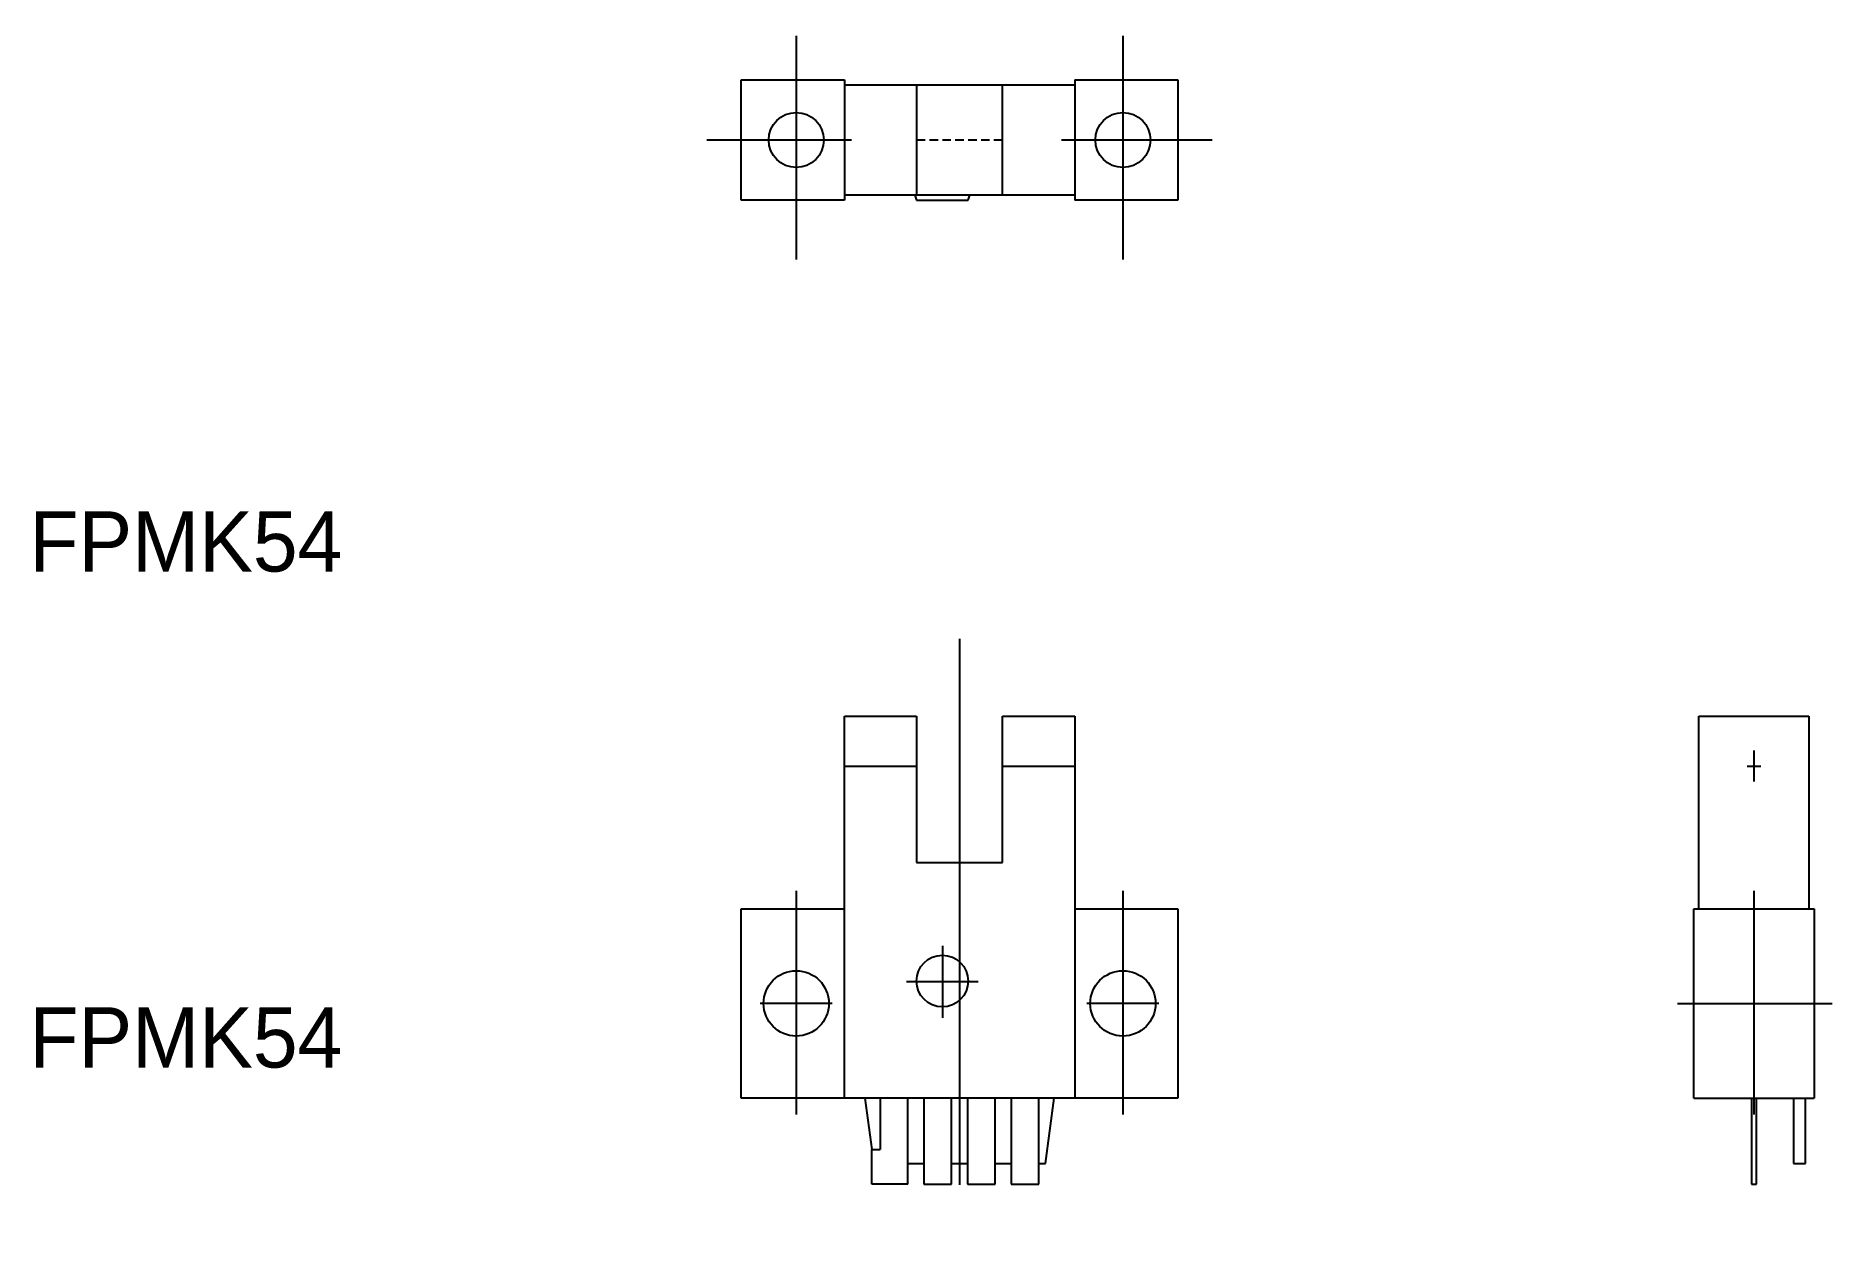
# Model space of a CAD drawing. Extents: x -58 to 47, y 47 to 116.
import ezdxf

# ---------------------------------------------------------------- set-up
doc = ezdxf.new("R2010")
doc.units = 0
doc.linetypes.add('CENTER', pattern=[50.8, 31.75, -6.35, 6.35, -6.35])
doc.linetypes.add('DASHED', pattern=[0.75, 0.5, -0.25])
doc.layers.get('0').update_dxf_attribs({"linetype": 'CONTINUOUS'})
doc.layers.add('CENTER', color=1, linetype='CENTER')

msp = doc.modelspace()

# ---------------------------------------------------------------- linework, layer by layer
at = {"linetype": 'CONTINUOUS'}
for p, q in [((-16.482394, 106.37646), (-16.482394, 113.37646)), ((-16.482394, 113.37646), (-10.482394, 113.37646)), ((-10.482394, 113.37646), (-10.482394, 106.37646)), ((-10.482394, 113.07646), (2.917606, 113.07646)), ((-6.282394, 113.07646), (-6.282394, 106.67646)), ((-1.282394, 106.67646), (-1.282394, 113.07646)), ((2.917606, 113.37646), (2.917606, 106.37646)), ((2.917606, 113.37646), (8.917606, 113.37646)), ((8.917606, 113.37646), (8.917606, 106.37646)), ((2.917606, 106.67646), (-10.482394, 106.67646)), ((-6.382394, 106.67646), (-6.282394, 106.37646)), ((-3.282394, 106.37646), (-3.182394, 106.67646)), ((-10.482394, 106.37646), (-16.482394, 106.37646)), ((-6.282394, 106.37646), (-3.282394, 106.37646)), ((8.917606, 106.37646), (2.917606, 106.37646)), ((-10.482394, 76.37646), (-6.282394, 76.37646)), ((-10.482394, 54.17646), (-10.482394, 76.37646)), ((-6.282394, 76.37646), (-6.282394, 67.87646)), ((-1.282394, 76.37646), (2.917606, 76.37646)), ((-1.282394, 67.87646), (-1.282394, 76.37646)), ((2.917606, 76.37646), (2.917606, 54.17646)), ((39.217606, 76.37646), (45.617606, 76.37646)), ((39.217606, 65.17646), (39.217606, 76.37646)), ((45.617606, 76.37646), (45.617606, 65.17646)), ((-10.482394, 73.47646), (-6.282394, 73.47646)), ((-1.282394, 73.47646), (2.917606, 73.47646)), ((-6.282394, 67.87646), (-1.282394, 67.87646)), ((-16.482394, 65.17646), (-10.482394, 65.17646)), ((-16.482394, 54.17646), (-16.482394, 65.17646)), ((2.917606, 65.17646), (8.917606, 65.17646)), ((8.917606, 65.17646), (8.917606, 54.17646)), ((38.917606, 65.17646), (45.917606, 65.17646)), ((38.917606, 54.17646), (38.917606, 65.17646)), ((45.917606, 65.17646), (45.917606, 54.17646)), ((8.917606, 54.17646), (-16.482394, 54.17646)), ((-9.282394, 54.17646), (-8.887658, 51.17646)), ((-8.392394, 54.17646), (-8.392394, 51.17646)), ((-6.792394, 49.17646), (-6.792394, 54.17646)), ((-5.852394, 54.17646), (-5.852394, 49.17646)), ((-4.252394, 49.17646), (-4.252394, 54.17646)), ((-3.312394, 54.17646), (-3.312394, 49.17646)), ((-1.712394, 49.17646), (-1.712394, 54.17646)), ((-0.772394, 54.17646), (-0.772394, 49.17646)), ((0.827606, 49.17646), (0.827606, 54.17646)), ((1.217606, 50.37646), (1.717606, 54.17646)), ((38.917606, 54.17646), (45.917606, 54.17646)), ((42.267606, 54.17646), (42.267606, 49.17646)), ((42.567606, 49.17646), (42.567606, 54.17646)), ((44.717606, 54.17646), (44.717606, 50.37646)), ((45.417606, 50.37646), (45.417606, 54.17646)), ((-8.892394, 51.17646), (-8.392394, 51.17646)), ((-8.892394, 49.17646), (-8.892394, 51.17646)), ((-6.792394, 50.37646), (-5.852394, 50.37646)), ((-4.252394, 50.37646), (-3.312394, 50.37646)), ((-1.712394, 50.37646), (-0.772394, 50.37646)), ((0.827606, 50.37646), (1.217606, 50.37646)), ((44.717606, 50.37646), (45.417606, 50.37646)), ((-6.792394, 49.17646), (-8.892394, 49.17646)), ((-5.852394, 49.17646), (-4.252394, 49.17646)), ((-3.312394, 49.17646), (-1.712394, 49.17646)), ((-0.772394, 49.17646), (0.827606, 49.17646)), ((42.267606, 49.17646), (42.567606, 49.17646))]:
    msp.add_line(p, q, dxfattribs=at)
at = {"color": 3, "linetype": 'DASHED'}
msp.add_line((-6.282394, 109.87646), (-1.282394, 109.87646), dxfattribs=at)
at = {"linetype": 'CONTINUOUS'}
for centre, radius in [((-13.282394, 109.87646), 1.6), ((5.717606, 109.87646), 1.6), ((-4.782394, 60.97646), 1.5), ((-13.282394, 59.67646), 1.9), ((5.717606, 59.67646), 1.9)]:
    msp.add_circle(centre, radius, dxfattribs=at)
at = {"layer": 'CENTER', "linetype": 'CENTER'}
for p, q in [((-13.282394, 115.925644), (-13.282394, 102.925644)), ((5.717606, 115.925644), (5.717606, 102.925644)), ((-13.282394, 112.37646), (-13.282394, 107.37646)), ((5.717606, 112.37646), (5.717606, 107.37646)), ((-18.482394, 109.87646), (-10.062302, 109.87646)), ((2.141859, 109.87646), (10.917606, 109.87646)), ((-3.782394, 80.87646), (-3.782394, 46.557604)), ((42.417606, 74.37646), (42.417606, 72.57646)), ((42.017606, 73.47646), (42.817606, 73.47646)), ((-13.282394, 66.215226), (-13.282394, 53.215226)), ((5.717606, 66.215226), (5.717606, 53.215226)), ((42.417606, 66.215226), (42.417606, 53.215226)), ((-4.782394, 63.027694), (-4.782394, 58.847694)), ((-2.692394, 60.937694), (-6.872394, 60.937694)), ((-11.192394, 59.67646), (-15.372394, 59.67646)), ((7.807606, 59.67646), (3.627606, 59.67646)), ((37.964203, 59.67646), (46.962803, 59.67646))]:
    msp.add_line(p, q, dxfattribs=at)

# ---------------------------------------------------------------- texts
for p in [(-57.885124, 84.785582), (-57.885124, 55.948815)]:
    msp.add_text('FPMK54', height=3.5).set_placement(p)

doc.saveas('drawing.dxf')
